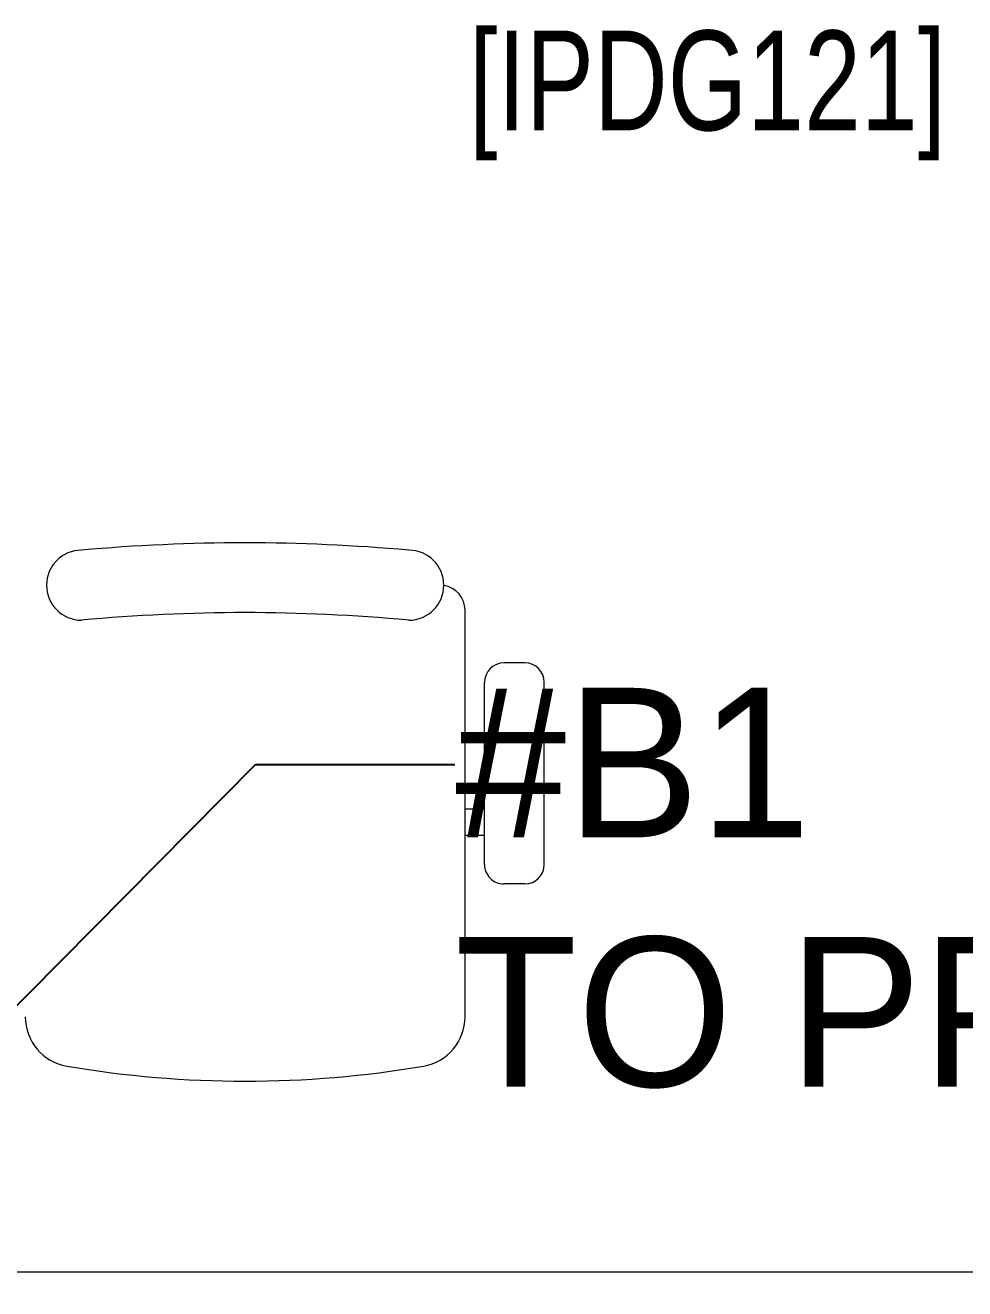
# Model space of a CAD drawing. Header units: metres. Extents: x 75097 to 220695, y -1557923 to -1361206.
# Drawn here: x 116548 to 117490, y -1403665 to -1402397 of the extents above; entities that cross this region are included whole.
import ezdxf
from ezdxf import colors
from ezdxf.entities.mleader import LeaderData, LeaderLine
from ezdxf.math import Vec2, Vec3

# ---------------------------------------------------------------- set-up
doc = ezdxf.new("R2010")
doc.units = ezdxf.units.M
doc.layers.get('0').update_dxf_attribs({"lineweight": 0})
doc.layers.add('A-100 - Copy$0$72_EGR_BASE_TEXT', color=8, linetype='Continuous', lineweight=0)
doc.layers.add('A-100 - Copy$0$Medical Equipment and Furniture', color=8, linetype='Continuous', lineweight=0)
doc.layers.add('E-POWR', color=7, linetype='Continuous', lineweight=9, true_color=0x4e7e3e)
doc.styles.add('A-100 - Copy$0$X3G_ENTITY_2587EA', font='swisscl.ttf', dxfattribs={"height": 200})
doc.styles.get("Standard").update_dxf_attribs({"font": 'GOTHIC.TTF'})

# ---------------------------------------------------------------- blocks, each defined once
blk = doc.blocks.new('A-100 - Copy$0$GF21018-P')
for p, q in [((-0.2207, 0.4756), (-0.2207, 0.0675)), ((-0.2806, 0.3422), (-0.2598, 0.3422)), ((-0.3002, 0.3226), (-0.3002, 0.14)), ((-0.2402, 0.3226), (-0.2402, 0.14)), ((-0.2402, 0.2937), (-0.2207, 0.2937)), ((-0.2402, 0.2671), (-0.2207, 0.2671)), ((-0.2806, 0.1204), (-0.2598, 0.1204))]:
    blk.add_line(p, q)
for centre, radius, start, end in [((-0.0001, -0.5295), 1.0695, 80.3671, 99.6329), ((-0.1707, 0.4756), 0.05, 99.6329, 180), ((0.1705, 0.4756), 0.05, 0, 80.3671), ((-0.2806, 0.3226), 0.0196, 90, 180), ((-0.2598, 0.3226), 0.0196, 360, 90), ((-0.2806, 0.14), 0.0196, 180, 270), ((-0.2598, 0.14), 0.0196, 270, 360), ((-0.1643, 0.0425), 0.0351, 90, 270), ((0, 1.8467), 1.7767, 264.6946, 275.3053), ((0.1641, 0.0425), 0.0351, 270, 90), ((-0.1957, 0.0675), 0.025, 180, 261.4721), ((0, 1.8314), 1.8314, 264.8532, 275.147)]:
    blk.add_arc(centre, radius, start, end)
blk = doc.blocks.new('A-100 - Copy')
at = {"layer": 'A-100 - Copy$0$Medical Equipment and Furniture'}
blk.add_line((115278.3, -1403647.7, 2.4), (118158.6, -1403647.7, 0), dxfattribs=at)
at = {"layer": 'A-100 - Copy$0$Medical Equipment and Furniture', "extrusion": (2.24021e-05, 7.77426e-06, 1), "xscale": 1000.000000000008, "yscale": 1000.000000000008, "zscale": 1000.000000000008, "rotation": 179.9985892349693}
blk.add_blockref('A-100 - Copy$0$GF21018-P', (116768.5, -1402916.3, -5.9), dxfattribs=at)
at = {"layer": 'A-100 - Copy$0$72_EGR_BASE_TEXT', "insert": (117232.5, -1402402.4, 0), "char_height": 100, "attachment_point": 2, "style": 'A-100 - Copy$0$X3G_ENTITY_2587EA'}
blk.add_mtext('[IPDG121]', dxfattribs=at)

msp = doc.modelspace()

# ---------------------------------------------------------------- leaders
at = {"layer": 'E-POWR'}
ml = msp.add_multileader_mtext('Standard', dxfattribs=at)
ml.set_content('#B1\\PTO PP-02', color=256)
ml.set_leader_properties()
ml.build(insert=Vec2(0, 0))
ml.multileader.update_dxf_attribs({"text_right_attachment_type": 6, "dogleg_length": 200, "arrow_head_size": 200})
ctx = ml.context
ctx.base_point, ctx.char_height, ctx.arrow_head_size, ctx.landing_gap_size, ctx.plane_origin = Vec3(116979, -1403138.6), 150, 200, 0.09, Vec3(117618.1, -1404222.2)
ctx.right_attachment = 6
notes = []
notes.append((ctx, [(0, (1, 1, 0), (116779, -1403138.6), (1, 0), 200, [(0, [(116220, -1403702.6)], 0, [])])]))
ctx.mtext.insert, ctx.mtext.flow_direction = Vec3(116979.1, -1403061.7), 5
for ctx, leaders in notes:
    for number, flags, end, landing, length, lines in leaders:
        leader = LeaderData()
        leader.index, (leader.has_last_leader_line, leader.has_dogleg_vector, leader.attachment_direction) = number, flags
        leader.last_leader_point, leader.dogleg_vector, leader.dogleg_length = Vec3(end), Vec3(landing), length
        for number, points, colour, breaks in lines:
            line = LeaderLine()
            line.index, line.vertices, line.color, line.breaks = number, Vec3.list(points), colors.encode_raw_color(colour), breaks
            leader.lines.append(line)
        ctx.leaders.append(leader)

# ---------------------------------------------------------------- next in the draw order: block references
msp.add_blockref('A-100 - Copy', (0, 0))

doc.saveas('drawing.dxf')
